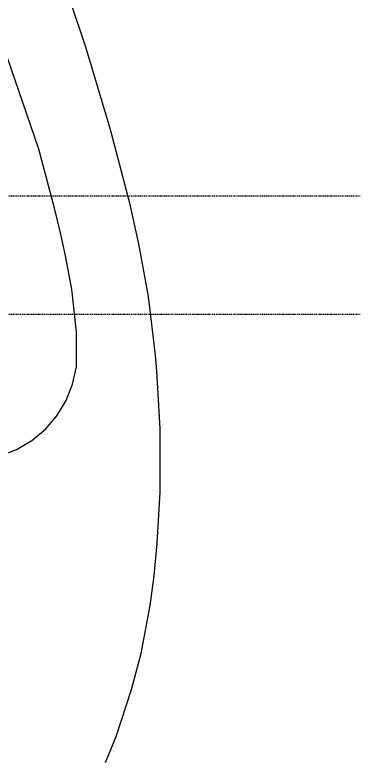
# Model space of a CAD drawing. Extents: x -68 to 722, y 3924 to 4942.
# Drawn here: x 274.7 to 321.4, y 3991.9 to 4092.4 of the extents above; entities that cross this region are included whole.
import ezdxf

# ---------------------------------------------------------------- set-up
doc = ezdxf.new("R2010")
doc.units = 0
doc.linetypes.add('$CONSTRUCTION', pattern=[0.3, 0.2, -0.05, 0, -0.05])
doc.layers.get('0').update_dxf_attribs({"linetype": 'CONTINUOUS'})
doc.layers.add('$CONSTRUCTION', color=254, linetype='$CONSTRUCTION')

msp = doc.modelspace()

# ---------------------------------------------------------------- linework, layer by layer
at = {"layer": '$CONSTRUCTION'}
for p, q in [((61.839016, 4067.866978), (321.378693, 4067.866978)), ((61.839016, 4051.854237), (321.378693, 4051.854237))]:
    msp.add_line(p, q, dxfattribs=at)
at = {"color": 7, "linetype": 'CONTINUOUS'}
for p, q in [((277.892836, 4074.201879), (273.094973, 4088.258979)), ((280.045488, 4066.185067), (277.892836, 4074.201879)), ((280.858855, 4062.85154), (280.045488, 4066.185067)), ((281.470082, 4059.970056), (280.858855, 4062.85154)), ((282.334093, 4055.430148), (281.470082, 4059.970056)), ((282.414513, 4054.829751), (282.334093, 4055.430148)), ((282.988106, 4049.41134), (282.414513, 4054.829751)), ((282.988106, 4044.696184), (282.988106, 4049.41134)), ((282.478232, 4042.359324), (282.988106, 4044.696184)), ((281.592478, 4040.137537), (282.478232, 4042.359324)), ((280.354771, 4038.090837), (281.592478, 4040.137537)), ((278.79854, 4036.274507), (280.354771, 4038.090837)), ((276.965822, 4034.737608), (278.79854, 4036.274507)), ((274.90612, 4033.521652), (276.965822, 4034.737608)), ((272.675068, 4032.659484), (274.90612, 4033.521652))]:
    msp.add_line(p, q, dxfattribs=at)
msp.add_lwpolyline([(286.952344, 3991.152979), (288.375628, 3994.671882), (290.440961, 4001.029657), (291.746104, 4005.9184), (292.992045, 4012.393355), (293.503903, 4016.400539), (293.942589, 4020.855138), (294.33945, 4027.756553), (294.33945, 4036.313687), (293.86278, 4044.169222), (293.68928, 4046.263974), (292.890407, 4053.171938), (292.643733, 4054.732479), (291.424337, 4061.367139), (290.204679, 4066.867193), (287.677084, 4076.471091), (287.410502, 4077.432633), (284.267053, 4087.998073), (284.009727, 4088.782885), (280.822618, 4098.230658)], dxfattribs=at)

doc.saveas('drawing.dxf')
